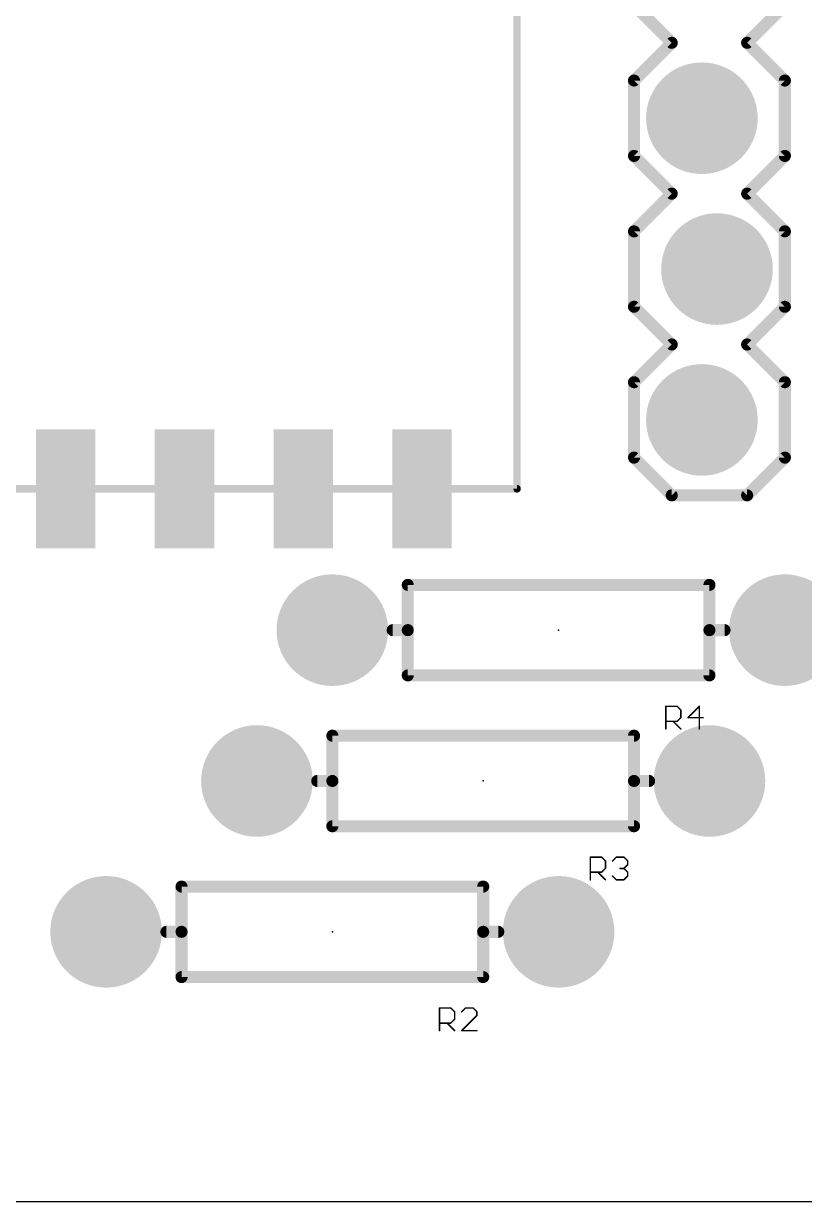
# Model space of a CAD drawing. Extents: x 0 to 100, y 0 to 40.
# Drawn here: x 52.95 to 66.1, y 0 to 19.83 of the extents above; entities that cross this region are included whole.
import ezdxf

# ---------------------------------------------------------------- set-up
doc = ezdxf.new("R2010")
doc.units = 0
for name, color, linetype in [('17', 82, 'CONTINUOUS'), ('20', 7, 'CONTINUOUS'), ('21', 253, 'CONTINUOUS'), ('23', 7, 'CONTINUOUS'), ('25', 253, 'CONTINUOUS'), ('31', 253, 'CONTINUOUS')]:
    doc.layers.add(name, color=color, linetype=linetype)

# ---------------------------------------------------------------- blocks, each defined once
blk = doc.blocks.new('ROUNDP')
at = {"const_width": 0.5}
blk.add_lwpolyline([(0, -0.25, 1), (0, 0.25, 1), (0, -0.25)], format="xyb", dxfattribs=at)
blk = doc.blocks.new('RECT')
blk.add_solid([(-0.5, -0.5), (0.5, -0.5), (-0.5, 0.5), (0.5, 0.5)])

msp = doc.modelspace()

# ---------------------------------------------------------------- linework, layer by layer
at = {"layer": '20'}
msp.add_line((20, 0), (91, 0), dxfattribs=at)
at = {"layer": '21'}
for points, const_width in [([(61.26, 28), (61.26, 12)], 0.127), ([(63.865, 19.51), (63.23, 20.145)], 0.2032), ([(65.77, 20.145), (65.135, 19.51)], 0.2032), ([(63.23, 18.875), (63.865, 19.51)], 0.2032), ([(65.135, 19.51), (65.77, 18.875)], 0.2032), ([(63.23, 17.605), (63.23, 18.875)], 0.2032), ([(65.77, 18.875), (65.77, 17.605)], 0.2032), ([(63.865, 16.97), (63.23, 17.605)], 0.2032), ([(65.77, 17.605), (65.135, 16.97)], 0.2032), ([(63.865, 16.97), (63.23, 16.335)], 0.2032), ([(65.77, 16.335), (65.135, 16.97)], 0.2032), ([(63.23, 15.065), (63.23, 16.335)], 0.2032), ([(65.77, 16.335), (65.77, 15.065)], 0.2032), ([(63.865, 14.43), (63.23, 15.065)], 0.2032), ([(65.77, 15.065), (65.135, 14.43)], 0.2032), ([(63.865, 14.43), (63.23, 13.795)], 0.2032), ([(65.77, 13.795), (65.135, 14.43)], 0.2032), ([(63.23, 12.525), (63.23, 13.795)], 0.2032), ([(65.77, 13.795), (65.77, 12.525)], 0.2032), ([(63.865, 11.89), (63.23, 12.525)], 0.2032), ([(65.77, 12.525), (65.135, 11.89)], 0.2032), ([(61.26, 12), (39.26, 12)], 0.127), ([(65.135, 11.89), (63.865, 11.89)], 0.2032), ([(59.42, 9.62), (59.42, 10.382)], 0.2032), ([(59.42, 10.382), (64.5, 10.382)], 0.2032), ([(64.5, 10.382), (64.5, 9.62)], 0.2032), ([(59.42, 9.62), (59.166, 9.62)], 0.2032), ([(59.42, 8.858), (59.42, 9.62)], 0.2032), ([(64.5, 9.62), (64.5, 8.858)], 0.2032), ([(64.5, 9.62), (64.754, 9.62)], 0.2032), ([(64.5, 8.858), (59.42, 8.858)], 0.2032), ([(58.15, 7.08), (58.15, 7.842)], 0.2032), ([(58.15, 7.842), (63.23, 7.842)], 0.2032), ([(63.23, 7.842), (63.23, 7.08)], 0.2032), ([(58.15, 7.08), (57.896, 7.08)], 0.2032), ([(58.15, 6.318), (58.15, 7.08)], 0.2032), ([(63.23, 7.08), (63.23, 6.318)], 0.2032), ([(63.23, 7.08), (63.484, 7.08)], 0.2032), ([(63.23, 6.318), (58.15, 6.318)], 0.2032), ([(55.61, 4.54), (55.61, 5.302)], 0.2032), ([(55.61, 5.302), (60.69, 5.302)], 0.2032), ([(60.69, 5.302), (60.69, 4.54)], 0.2032), ([(55.61, 4.54), (55.356, 4.54)], 0.2032), ([(55.61, 3.778), (55.61, 4.54)], 0.2032), ([(60.69, 4.54), (60.69, 3.778)], 0.2032), ([(60.69, 4.54), (60.944, 4.54)], 0.2032), ([(60.69, 3.778), (55.61, 3.778)], 0.2032)]:
    msp.add_lwpolyline(points, dxfattribs=dict(at, const_width=const_width))
for points, const_width in [([(63.9009, 19.4741, 1), (63.8291, 19.5459)], 0.1016), ([(63.8291, 19.4741, 1), (63.9009, 19.5459)], 0.1016), ([(65.1709, 19.5459, 1), (65.0991, 19.4741)], 0.1016), ([(65.0991, 19.5459, 1), (65.1709, 19.4741)], 0.1016), ([(63.2808, 18.875, 1), (63.1792, 18.875)], 0.1016), ([(63.1941, 18.9109, 1), (63.2659, 18.8391)], 0.1016), ([(65.8208, 18.875, 1), (65.7192, 18.875)], 0.1016), ([(65.7341, 18.8391, 1), (65.8059, 18.9109)], 0.1016), ([(63.2659, 17.6409, 1), (63.1941, 17.5691)], 0.1016), ([(63.1792, 17.605, 1), (63.2808, 17.605)], 0.1016), ([(65.7192, 17.605, 1), (65.8208, 17.605)], 0.1016), ([(65.8059, 17.5691, 1), (65.7341, 17.6409)], 0.1016), ([(63.9009, 16.9341, 1), (63.8291, 17.0059)], 0.1016), ([(65.1709, 17.0059, 1), (65.0991, 16.9341)], 0.1016), ([(63.8291, 16.9341, 1), (63.9009, 17.0059)], 0.1016), ([(65.0991, 17.0059, 1), (65.1709, 16.9341)], 0.1016), ([(63.2808, 16.335, 1), (63.1792, 16.335)], 0.1016), ([(63.1941, 16.3709, 1), (63.2659, 16.2991)], 0.1016), ([(65.8208, 16.335, 1), (65.7192, 16.335)], 0.1016), ([(65.7341, 16.2991, 1), (65.8059, 16.3709)], 0.1016), ([(63.2659, 15.1009, 1), (63.1941, 15.0291)], 0.1016), ([(63.1792, 15.065, 1), (63.2808, 15.065)], 0.1016), ([(65.7192, 15.065, 1), (65.8208, 15.065)], 0.1016), ([(65.8059, 15.0291, 1), (65.7341, 15.1009)], 0.1016), ([(63.9009, 14.3941, 1), (63.8291, 14.4659)], 0.1016), ([(63.8291, 14.3941, 1), (63.9009, 14.4659)], 0.1016), ([(65.1709, 14.4659, 1), (65.0991, 14.3941)], 0.1016), ([(65.0991, 14.4659, 1), (65.1709, 14.3941)], 0.1016), ([(63.2808, 13.795, 1), (63.1792, 13.795)], 0.1016), ([(65.8208, 13.795, 1), (65.7192, 13.795)], 0.1016), ([(63.1941, 13.8309, 1), (63.2659, 13.7591)], 0.1016), ([(65.7341, 13.7591, 1), (65.8059, 13.8309)], 0.1016), ([(63.2659, 12.5609, 1), (63.1941, 12.4891)], 0.1016), ([(63.1792, 12.525, 1), (63.2808, 12.525)], 0.1016), ([(65.7192, 12.525, 1), (65.8208, 12.525)], 0.1016), ([(65.8059, 12.4891, 1), (65.7341, 12.5609)], 0.1016), ([(61.2283, 12, 1), (61.2918, 12)], 0.0635), ([(61.26, 11.9682, 1), (61.26, 12.0318)], 0.0635), ([(63.865, 11.9408, 1), (63.865, 11.8392)], 0.1016), ([(63.8291, 11.8541, 1), (63.9009, 11.9259)], 0.1016), ([(65.0991, 11.9259, 1), (65.1709, 11.8541)], 0.1016), ([(65.135, 11.8392, 1), (65.135, 11.9408)], 0.1016), ([(59.4708, 10.382, 1), (59.3692, 10.382)], 0.1016), ([(59.42, 10.4328, 1), (59.42, 10.3312)], 0.1016), ([(64.5508, 10.382, 1), (64.4492, 10.382)], 0.1016), ([(64.5, 10.3312, 1), (64.5, 10.4328)], 0.1016), ([(59.166, 9.6708, 1), (59.166, 9.5692)], 0.1016), ([(59.4708, 9.62, 1), (59.3692, 9.62)], 0.1016), ([(59.42, 9.5692, 1), (59.42, 9.6708)], 0.1016), ([(64.5508, 9.62, 1), (64.4492, 9.62)], 0.1016), ([(64.5, 9.6708, 1), (64.5, 9.5692)], 0.1016), ([(64.754, 9.5692, 1), (64.754, 9.6708)], 0.1016), ([(59.3692, 9.62, 1), (59.4708, 9.62)], 0.1016), ([(64.4492, 9.62, 1), (64.5508, 9.62)], 0.1016), ([(59.42, 8.9088, 1), (59.42, 8.8072)], 0.1016), ([(64.5, 8.8072, 1), (64.5, 8.9088)], 0.1016), ([(59.3692, 8.858, 1), (59.4708, 8.858)], 0.1016), ([(64.4492, 8.858, 1), (64.5508, 8.858)], 0.1016), ([(58.2008, 7.842, 1), (58.0992, 7.842)], 0.1016), ([(58.15, 7.8928, 1), (58.15, 7.7912)], 0.1016), ([(63.2808, 7.842, 1), (63.1792, 7.842)], 0.1016), ([(63.23, 7.7912, 1), (63.23, 7.8928)], 0.1016), ([(57.896, 7.1308, 1), (57.896, 7.0292)], 0.1016), ([(58.2008, 7.08, 1), (58.0992, 7.08)], 0.1016), ([(58.15, 7.0292, 1), (58.15, 7.1308)], 0.1016), ([(63.2808, 7.08, 1), (63.1792, 7.08)], 0.1016), ([(63.23, 7.1308, 1), (63.23, 7.0292)], 0.1016), ([(63.484, 7.0292, 1), (63.484, 7.1308)], 0.1016), ([(58.0992, 7.08, 1), (58.2008, 7.08)], 0.1016), ([(63.1792, 7.08, 1), (63.2808, 7.08)], 0.1016), ([(58.15, 6.3688, 1), (58.15, 6.2672)], 0.1016), ([(58.0992, 6.318, 1), (58.2008, 6.318)], 0.1016), ([(63.1792, 6.318, 1), (63.2808, 6.318)], 0.1016), ([(63.23, 6.2672, 1), (63.23, 6.3688)], 0.1016), ([(55.6608, 5.302, 1), (55.5592, 5.302)], 0.1016), ([(55.61, 5.3528, 1), (55.61, 5.2512)], 0.1016), ([(60.7408, 5.302, 1), (60.6392, 5.302)], 0.1016), ([(60.69, 5.2512, 1), (60.69, 5.3528)], 0.1016), ([(55.356, 4.5908, 1), (55.356, 4.4892)], 0.1016), ([(55.6608, 4.54, 1), (55.5592, 4.54)], 0.1016), ([(55.5592, 4.54, 1), (55.6608, 4.54)], 0.1016), ([(55.61, 4.4892, 1), (55.61, 4.5908)], 0.1016), ([(60.7408, 4.54, 1), (60.6392, 4.54)], 0.1016), ([(60.69, 4.5908, 1), (60.69, 4.4892)], 0.1016), ([(60.6392, 4.54, 1), (60.7408, 4.54)], 0.1016), ([(60.944, 4.4892, 1), (60.944, 4.5908)], 0.1016), ([(55.61, 3.8288, 1), (55.61, 3.7272)], 0.1016), ([(55.5592, 3.778, 1), (55.6608, 3.778)], 0.1016), ([(60.6392, 3.778, 1), (60.7408, 3.778)], 0.1016), ([(60.69, 3.7272, 1), (60.69, 3.8288)], 0.1016)]:
    msp.add_lwpolyline(points, format="xyb", dxfattribs=dict(at, const_width=const_width))
at = {"layer": '23'}
for p in [(61.96, 9.62), (60.69, 7.08), (58.15, 4.54)]:
    msp.add_point(p, dxfattribs=at)
at = {"layer": '25', "const_width": 0.0254}
for points in [[(63.7643, 7.9563), (63.7643, 8.3376)], [(63.7643, 8.3376), (63.9549, 8.3376)], [(63.9549, 8.3376), (64.0185, 8.2741)], [(64.3292, 8.3376), (64.1385, 8.147)], [(64.3292, 7.9563), (64.3292, 8.3376)], [(64.0185, 8.147), (63.9549, 8.0834)], [(64.0185, 8.2741), (64.0185, 8.147)], [(64.1385, 8.147), (64.3927, 8.147)], [(63.9549, 8.0834), (63.7643, 8.0834)], [(63.8914, 8.0834), (64.0185, 7.9563)], [(62.4943, 5.4163), (62.4943, 5.7976)], [(62.4943, 5.7976), (62.6849, 5.7976)], [(62.6849, 5.7976), (62.7485, 5.7341)], [(62.8685, 5.7341), (62.932, 5.7976)], [(62.932, 5.7976), (63.0592, 5.7976)], [(63.0592, 5.7976), (63.1227, 5.7341)], [(62.6849, 5.5434), (62.4943, 5.5434)], [(62.6214, 5.5434), (62.7485, 5.4163)], [(62.7485, 5.607), (62.6849, 5.5434)], [(62.7485, 5.7341), (62.7485, 5.607)], [(63.0592, 5.607), (62.9956, 5.607)], [(63.1227, 5.6705), (63.0592, 5.607)], [(63.0592, 5.607), (63.1227, 5.5434)], [(63.1227, 5.7341), (63.1227, 5.6705)], [(63.1227, 5.5434), (63.1227, 5.4799)], [(62.932, 5.4163), (62.8685, 5.4799)], [(63.0592, 5.4163), (62.932, 5.4163)], [(63.1227, 5.4799), (63.0592, 5.4163)], [(59.9543, 2.8763), (59.9543, 3.2576)], [(59.9543, 3.2576), (60.1449, 3.2576)], [(60.1449, 3.2576), (60.2085, 3.1941)], [(60.2085, 3.1941), (60.2085, 3.067)], [(60.392, 3.2576), (60.3285, 3.1941)], [(60.5192, 3.2576), (60.392, 3.2576)], [(60.5827, 3.1941), (60.5192, 3.2576)], [(60.5827, 3.1305), (60.5827, 3.1941)], [(60.1449, 3.0034), (59.9543, 3.0034)], [(60.0814, 3.0034), (60.2085, 2.8763)], [(60.2085, 3.067), (60.1449, 3.0034)], [(60.3285, 2.8763), (60.5827, 3.1305)], [(60.5827, 2.8763), (60.3285, 2.8763)]]:
    msp.add_lwpolyline(points, dxfattribs=at)
at = {"layer": '25', "const_width": 0.0127}
for points in [[(63.7706, 8.3376, 1), (63.7579, 8.3376)], [(63.7643, 8.344, 1), (63.7643, 8.3313)], [(63.9594, 8.3421, 1), (63.9505, 8.3331)], [(63.9549, 8.3313, 1), (63.9549, 8.344)], [(64.3355, 8.3376, 1), (64.3228, 8.3376)], [(64.3336, 8.3331, 1), (64.3247, 8.3421)], [(64.0249, 8.2741, 1), (64.0122, 8.2741)], [(64.0122, 8.147, 1), (64.0249, 8.147)], [(64.014, 8.2696, 1), (64.023, 8.2786)], [(64.023, 8.1425, 1), (64.014, 8.1515)], [(64.1385, 8.1533, 1), (64.1385, 8.1406)], [(64.134, 8.1515, 1), (64.143, 8.1425)], [(64.3927, 8.1406, 1), (64.3927, 8.1533)], [(63.7643, 8.0898, 1), (63.7643, 8.0771)], [(63.7579, 7.9563, 1), (63.7706, 7.9563)], [(63.8959, 8.0879, 1), (63.8869, 8.0789)], [(63.9505, 8.0879, 1), (63.9594, 8.0789)], [(63.9549, 8.0771, 1), (63.9549, 8.0898)], [(64.014, 7.9518, 1), (64.023, 7.9608)], [(64.3228, 7.9563, 1), (64.3355, 7.9563)], [(62.4943, 5.804, 1), (62.4943, 5.7913)], [(62.5006, 5.7976, 1), (62.4879, 5.7976)], [(62.6894, 5.8021, 1), (62.6805, 5.7931)], [(62.6849, 5.7913, 1), (62.6849, 5.804)], [(62.932, 5.804, 1), (62.932, 5.7913)], [(62.9365, 5.7931, 1), (62.9276, 5.8021)], [(63.0636, 5.8021, 1), (63.0547, 5.7931)], [(63.0592, 5.7913, 1), (63.0592, 5.804)], [(62.4943, 5.5498, 1), (62.4943, 5.5371)], [(62.6259, 5.5479, 1), (62.6169, 5.5389)], [(62.6805, 5.5479, 1), (62.6894, 5.5389)], [(62.6849, 5.5371, 1), (62.6849, 5.5498)], [(62.7548, 5.7341, 1), (62.7422, 5.7341)], [(62.7422, 5.607, 1), (62.7548, 5.607)], [(62.744, 5.7296, 1), (62.753, 5.7386)], [(62.753, 5.6025, 1), (62.744, 5.6115)], [(62.864, 5.7386, 1), (62.873, 5.7296)], [(62.9956, 5.6133, 1), (62.9956, 5.6006)], [(63.0636, 5.6115, 1), (63.0547, 5.6025)], [(63.0547, 5.6115, 1), (63.0636, 5.6025)], [(63.0592, 5.6006, 1), (63.0592, 5.6133)], [(63.1291, 5.7341, 1), (63.1164, 5.7341)], [(63.1164, 5.6705, 1), (63.1291, 5.6705)], [(63.1291, 5.5434, 1), (63.1164, 5.5434)], [(63.1182, 5.7296, 1), (63.1272, 5.7386)], [(63.1272, 5.666, 1), (63.1182, 5.675)], [(63.1182, 5.5389, 1), (63.1272, 5.5479)], [(62.4879, 5.4163, 1), (62.5006, 5.4163)], [(62.744, 5.4118, 1), (62.753, 5.4208)], [(62.873, 5.4843, 1), (62.864, 5.4754)], [(62.932, 5.4227, 1), (62.932, 5.41)], [(62.9276, 5.4118, 1), (62.9365, 5.4208)], [(63.0547, 5.4208, 1), (63.0636, 5.4118)], [(63.0592, 5.41, 1), (63.0592, 5.4227)], [(63.1164, 5.4799, 1), (63.1291, 5.4799)], [(63.1272, 5.4754, 1), (63.1182, 5.4843)], [(59.9606, 3.2576, 1), (59.9479, 3.2576)], [(59.9543, 3.264, 1), (59.9543, 3.2513)], [(60.1494, 3.2621, 1), (60.1405, 3.2531)], [(60.1449, 3.2513, 1), (60.1449, 3.264)], [(60.2148, 3.1941, 1), (60.2022, 3.1941)], [(60.204, 3.1896, 1), (60.213, 3.1986)], [(60.324, 3.1986, 1), (60.333, 3.1896)], [(60.392, 3.264, 1), (60.392, 3.2513)], [(60.3965, 3.2531, 1), (60.3876, 3.2621)], [(60.5236, 3.2621, 1), (60.5147, 3.2531)], [(60.5192, 3.2513, 1), (60.5192, 3.264)], [(60.5891, 3.1941, 1), (60.5764, 3.1941)], [(60.5782, 3.1896, 1), (60.5872, 3.1986)], [(59.9543, 3.0098, 1), (59.9543, 2.9971)], [(60.0859, 3.0079, 1), (60.0769, 2.9989)], [(60.1405, 3.0079, 1), (60.1494, 2.9989)], [(60.1449, 2.9971, 1), (60.1449, 3.0098)], [(60.2022, 3.067, 1), (60.2148, 3.067)], [(60.213, 3.0625, 1), (60.204, 3.0715)], [(60.5764, 3.1305, 1), (60.5891, 3.1305)], [(60.5872, 3.126, 1), (60.5782, 3.135)], [(59.9479, 2.8763, 1), (59.9606, 2.8763)], [(60.204, 2.8718, 1), (60.213, 2.8808)], [(60.3285, 2.8826, 1), (60.3285, 2.87)], [(60.324, 2.8808, 1), (60.333, 2.8718)], [(60.5827, 2.87, 1), (60.5827, 2.8826)]]:
    msp.add_lwpolyline(points, format="xyb", dxfattribs=at)

# ---------------------------------------------------------------- block references
at = {"layer": '17', "xscale": 1.8796, "yscale": 1.8796}
for p in [(64.373, 18.24), (64.373, 18.24), (64.627, 15.7), (64.627, 15.7), (64.373, 13.16), (64.373, 13.16)]:
    msp.add_blockref('ROUNDP', p, dxfattribs=at)
at = {"layer": '17', "xscale": 1.8796, "yscale": 1.8796, "rotation": 180}
for p in [(58.15, 9.62), (58.15, 9.62), (65.77, 9.62), (65.77, 9.62), (56.88, 7.08), (56.88, 7.08), (64.5, 7.08), (64.5, 7.08), (54.34, 4.54), (54.34, 4.54), (61.96, 4.54), (61.96, 4.54)]:
    msp.add_blockref('ROUNDP', p, dxfattribs=at)
at = {"layer": '31', "xscale": 2, "rotation": 90}
for p in [(53.66, 12), (55.66, 12), (57.66, 12), (59.66, 12)]:
    msp.add_blockref('RECT', p, dxfattribs=at)

doc.saveas('drawing.dxf')
